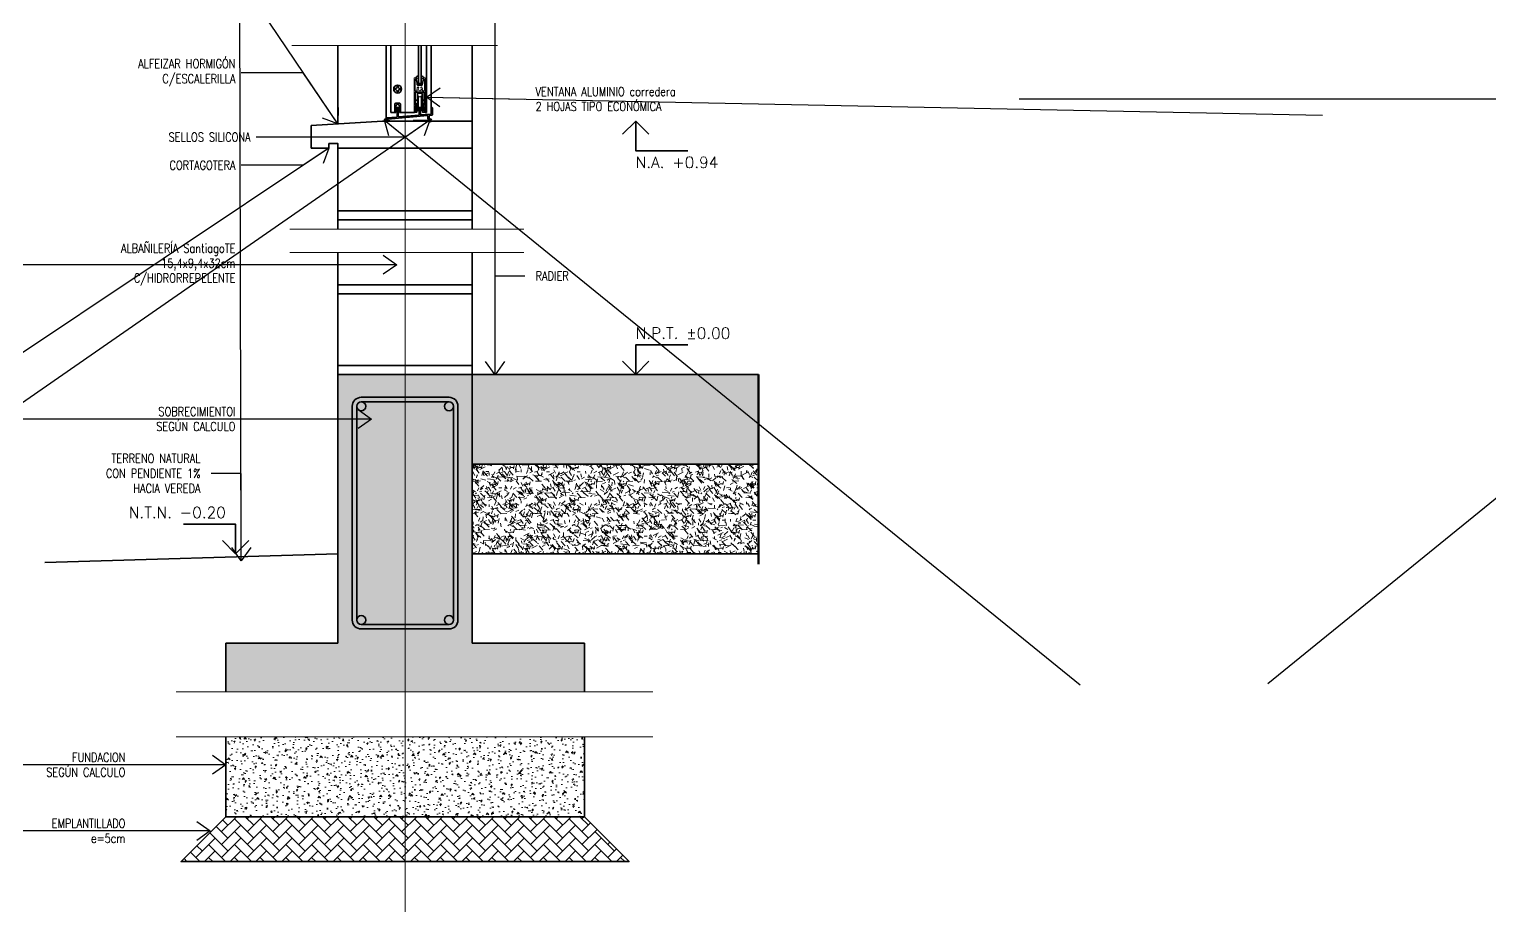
# Model space of a CAD drawing. Header units: metres. Extents: x 72 to 223, y -23 to 139.
# Drawn here: x 157.884 to 159.514, y 134.638 to 135.622 of the extents above; entities that cross this region are included whole.
import ezdxf

# ---------------------------------------------------------------- set-up
doc = ezdxf.new("R2010")
doc.units = ezdxf.units.M
doc.header["$LTSCALE"] = 5
doc.header["$MEASUREMENT"] = 0
doc.linetypes.add('HIDDEN', pattern=[0.375, 0.25, -0.125])
doc.layers.get('0').update_dxf_attribs({"color": 30})
for name, color, linetype, lineweight in [('A-ANNO-NOTE', 7, 'Continuous', 35), ('A-ANNO-SYMB', 3, 'Continuous', 18), ('A-DETL-MBND', 3, 'Continuous', 18), ('A-DETL-OTLN', 1, 'Continuous', 50), ('A-DETL-PATT', 8, 'Continuous', 18), ('A-ELEV-MBE1', 7, 'Continuous', 35), ('A-FLOR-OVHD', 3, 'HIDDEN', 18), ('A-WALL-FULL', 7, 'Continuous', 35), ('A-WALL-FULL-EXTR', 7, 'Continuous', 35)]:
    doc.layers.add(name, color=color, linetype=linetype, lineweight=lineweight)
doc.styles.add('E-ROMANS', font='romans.shx', dxfattribs={"width": 0.8})
doc.dimstyles.new('E-0005_TICK_18', dxfattribs={"dimscale": 0.001, "dimtxt": 9, "dimasz": 9, "dimexe": 4.5, "dimexo": 3, "dimgap": 4.5, "dimtad": 0, "dimdec": 0, "dimlfac": 1000, "dimzin": 0, "dimdsep": 46, "dimtxsty": 'E-ROMANS', "dimblk": 'OBLIQUE', "dimcen": 4.5, "dimclrd": 256, "dimclre": 256, "dimclrt": 256, "dimadec": 0, "dimazin": 0, "dimtfac": 1, "dimtdec": 0, "dimtmove": 1, "dimatfit": 3, "dimldrblk": 'OPEN90', "dimfxl": 1, "dimtfill": 1, "dimtolj": 1, "dimtzin": 0, "dimarcsym": 0})
pattern_1 = [(185.0000000000012, (-21.39181713147286, 74.91122510295259), (-0.01175533794048332, 0.01400946503457692), [0.001905, -0.02095499999999999]), (130.0000000000012, (-21.39181713147286, 74.91122510295259), (-0.0110177006537151, -0.01600178890082999), [0.001524, -0.016764]), (235.4510000000012, (-21.39279673952984, 74.91239255392594), (-0.0227730236829171, -0.00199221580841457), [0.001619, -0.01780899999999999]), (181.1842000000012, (-21.39540923392127, 74.90763300050412), (-0.01619534128742753, 0.02214102432304669), [0.002857499999999997, -0.03143249999999995]), (231.6356000000012, (-21.39675884620812, 74.90947808251258), (-0.03428264324821821, -0.0007086144335234999), [0.002428499999999997, -0.02671349999999998]), (126.1840000000013, (-21.39540923392127, 74.90763300050412), (-0.03428263853310612, -0.0007085572019164873), [0.002285999999999999, -0.02514599999999999]), (156.0000000000012, (-21.39630725953339, 74.91032707734047), (-0.003489526803562576, 0.01795205512851436), [0.001905, -0.02095499999999999]), (101.0000000000012, (-21.39630725953339, 74.91032707734047), (-0.01739411931937526, -0.008653992652234932), [0.001524, -0.01676399999999999]), (206.4514000000012, (-21.3965980501261, 74.91182307487315), (-0.02088364560657982, 0.009298003961538178), [0.001618999999999999, -0.01780899999999999]), (172.5000000000013, (-21.39181713147286, 74.91122510295259), (-0.006197341367358573, -0.005760546906781176), [0, -0.01656079999999999, 0, -0.01701799999999999, 0, -0.01682749999999999]), (142.5000000000012, (-21.39181713147286, 74.91122510295259), (-0.01180870002746918, -0.002358972731942743), [0, -0.009702799999999994, 0, -0.01617979999999999, 0, -0.006413499999999998]), (102.5000000000012, (-21.38781193724287, 74.90721990872254), (-0.009182619558271573, 0.009992786303251379), [0, -0.006350000000000001, 0, -0.019812, 0, -0.026289]), (92.50000000000115, (-21.38601588601864, 74.90542385749836), (-0.01227223928811161, 0.008676390441821408), [0, -0.008254999999999998, 0, -0.0131572, 0, -0.018669])]

# ---------------------------------------------------------------- blocks, each defined once
blk = doc.blocks.new('_Oblique')
at = {"color": 0, "linetype": 'ByBlock', "lineweight": -2}
blk.add_line((-0.5, -0.5), (0.5, 0.5), dxfattribs=at)
blk = doc.blocks.new('NIVEL DS')
for points in [[(0, 0), (0, 0.0658523979373058), (0.1162625308497809, 0.0658523979373058)], [(0.02935353699649568, 0.02935353699649568), (0, 0), (-0.02935353699649568, 0.02935353699649568)]]:
    blk.add_lwpolyline(points)
at = {"style": 'E-ROMANS'}
blk.add_attdef('NIVEL', (-7.275957614183426e-12, 0.07944050769401656), '', height=0.025, dxfattribs=at)

msp = doc.modelspace()

# ---------------------------------------------------------------- hatches: boundary and pattern name
at = {"layer": 'A-DETL-PATT'}
h = msp.add_hatch(color=256, dxfattribs=at)
edge = h.paths.add_edge_path()
edge.add_arc((158.2820117306715, 135.5204647905659), 0.001843048095963695, 0, 360)
h = msp.add_hatch(color=256, dxfattribs=at)
edge = h.paths.add_edge_path()
edge.add_arc((158.3307360440778, 135.5204647905659), 0.001843048095963695, 0, 360)
h = msp.add_hatch(dxfattribs=at)
h.set_pattern_fill('AR-CONC', color=256, scale=0.0001, angle=135.0000000000013, style=0)
h.set_pattern_definition(pattern_1)
h.paths.add_polyline_path([(158.3782941796143, 135.2370003386526), (158.3032941796143, 135.2370003386526), (158.2282941796142, 135.2370003386526), (158.2282941796142, 134.9370003386526), (158.1032941796142, 134.9370003386526), (158.1032941796142, 134.8827674098223), (158.5032941796142, 134.8827674098223), (158.5032941796142, 134.9370003386526), (158.3782941796142, 134.9370003386526)])
h = msp.add_hatch(dxfattribs=at)
h.set_pattern_fill('AR-CONC', color=256, scale=5e-05, angle=135.0000000000013, style=0)
h.set_pattern_definition([(185.0000000000012, (-21.39181713147286, 74.91122510295259), (-0.005877668970241661, 0.007004732517288461), [0.0009524999999999999, -0.0104775]), (130.0000000000012, (-21.39181713147286, 74.91122510295259), (-0.00550885032685755, -0.008000894450414997), [0.0007620000000000001, -0.008382]), (235.4510000000012, (-21.39230693550135, 74.91180882843929), (-0.01138651184145855, -0.0009961079042072852), [0.0008094999999999999, -0.008904499999999997]), (181.1842000000012, (-21.39361318269707, 74.90942905172835), (-0.008097670643713766, 0.01107051216152335), [0.001428749999999998, -0.01571624999999997]), (231.6356000000012, (-21.39428798884049, 74.91035159273258), (-0.01714132162410911, -0.0003543072167617499), [0.001214249999999999, -0.01335674999999999]), (126.1840000000013, (-21.39361318269707, 74.90942905172835), (-0.01714131926655306, -0.0003542786009582436), [0.001142999999999999, -0.012573]), (156.0000000000012, (-21.39406219550312, 74.9107760901465), (-0.001744763401781288, 0.008976027564257178), [0.0009524999999999998, -0.0104775]), (101.0000000000012, (-21.39406219550312, 74.9107760901465), (-0.008697059659687631, -0.004326996326117466), [0.0007619999999999999, -0.008381999999999997]), (206.4514000000012, (-21.39420759079945, 74.91152408891287), (-0.01044182280328991, 0.004649001980769089), [0.0008094999999999997, -0.008904499999999994]), (172.5000000000013, (-21.39181713147286, 74.91122510295259), (-0.003098670683679286, -0.002880273453390588), [0, -0.008280399999999993, 0, -0.008508999999999994, 0, -0.008413749999999994]), (142.5000000000012, (-21.39181713147286, 74.91122510295259), (-0.00590435001373459, -0.001179486365971372), [0, -0.004851399999999997, 0, -0.008089899999999995, 0, -0.003206749999999999]), (102.5000000000012, (-21.38981453435787, 74.90922250583759), (-0.004591309779135786, 0.004996393151625689), [0, -0.003175, 0, -0.009906, 0, -0.0131445]), (92.50000000000115, (-21.38891650874575, 74.90832448022547), (-0.006136119644055804, 0.004338195220910704), [0, -0.004127499999999999, 0, -0.0065786, 0, -0.009334499999999999])])
h.paths.add_polyline_path([(158.3782941796143, 135.2370003386526), (158.3782941796143, 135.1370003386526), (158.6976226565492, 135.1370003386526), (158.6976226565492, 135.2370003386526)])
h = msp.add_hatch(dxfattribs=at)
h.set_pattern_fill('GRAVEL', color=256, scale=0.001, angle=135.0000000000013, style=0)
h.set_pattern_definition([(3.012800000001227, (-21.42270921252933, 74.90619615952477), (0.3053290288275206, 0.01796058877667164), [0.003417209999999996, -0.3383049999999995]), (319.9697000000011, (-21.41929671520333, 74.90637576464718), (-0.2334868810489876, 0.1975661100570032), [0.00586405, -0.58054]), (267.5104000000013, (-21.41480658714278, 74.90260405707636), (0.01796083591409827, 0.3771708193866133), [0.004134819999999997, -0.4093469999999998]), (42.27370000000122, (-21.40331185930782, 74.90008958536242), (-0.3771705635087207, -0.3412496950005035), [0.00534005, -0.528664]), (67.83370000000131, (-21.39936054661456, 74.90368168781089), (-0.1257234532860292, -0.3053290856092196), [0.005236339999999999, -0.5183979999999999]), (132.2737000000012, (-21.39738489026792, 74.90853102611624), (0.3412496950005035, -0.3771705635087207), [0.005340049999999996, -0.5286639999999996]), (172.6942000000012, (-21.40097699271635, 74.91248233880953), (0.4130917689701292, -0.05388184434794345), [0.007061939999999996, -0.6991309999999996]), (207.2553000000013, (-21.40798159249078, 74.91338036442164), (-0.5208552211018176, -0.2694075467402379), [0.0066672, -0.6600529999999999]), (256.4296000000012, (-21.41390856153069, 74.91032707734047), (-0.08980224955130625, -0.3771705194633496), [0.005358129999999998, -0.5304549999999998]), (310.2364000000011, (-21.41516579738763, 74.90511852879024), (-0.1796051357880627, 0.2155258231623004), [0.006117129999999998, -0.2997389999999999]), (357.3974000000011, (-21.41121448469437, 74.9004487956073), (0.4130915310262347, -0.01796077575680442), [0.007910779999999996, -0.7831679999999996]), (273.8141000000012, (-21.42091316130512, 74.91805009760458), (0.01796059792298435, -0.2334864132963068), [0.00270005, -0.2673059999999999]), (306.4692000000012, (-21.42073355618271, 74.91535602076823), (-0.1975651877405449, 0.2694074177290702), [0.005136819999999999, -0.508546]), (359.9999999999999, (-21.41768026910154, 74.91122510295259), (0.01796049999999962, 0.01796050000000038), [0.00359209, -0.0323289]), (338.1986000000012, (-21.41857829471365, 74.90781260562653), (-0.1257240460207563, 0.053881682045939), [0.00193441, -0.191506]), (66.80140000000124, (-21.41678224348942, 74.90709418513688), (-0.03592104659435402, -0.07184209627842682), [0.002735659999999998, -0.1340479999999999]), (165.9638000000012, (-21.41570461275489, 74.90960865685076), (-0.08980253231455254, 0.01796042736208256), [0.004443199999999999, -0.1436629999999999]), (296.5651000000012, (-21.42001513569301, 74.91068628758529), (-0.01796055534535999, 0.05388152640722384), [0.003212869999999998, -0.07710899999999994]), (151.3895000000012, (-21.40636514638899, 74.89667708803643), (-0.2334866461648759, 0.1257237968653431), [0.004500879999999999, -0.4455879999999999]), (205.3462000000012, (-21.41031645908225, 74.89883234950548), (0.2694072040526059, 0.1257235064980846), [0.00377599, -0.3738219999999999]), (68.19860000000128, (-21.42360723814144, 74.90709418513688), (-0.053881682045939, -0.1257240460207563), [0.003868799999999999, -0.189572]), (118.6105000000012, (-21.42217039716206, 74.91068628758529), (0.1257237968653533, -0.2334866461648704), [0.00450088, -0.445588]), (114.4440000000013, (-21.39522962879886, 74.90781260562653), (0.05388169178224766, -0.1257236535793821), [0.004340349999999995, -0.2126769999999999]), (69.77510000000123, (-21.39702568002309, 74.91176391831982), (-0.1077631909918592, -0.2873678948573277), [0.003636719999999997, -0.3600359999999997]), (201.8014000000012, (-21.40582633102173, 74.92523430250145), (-0.1257240460207539, -0.05388168204594443), [0.003868799999999999, -0.189572]), (152.3540000000012, (-21.40941843347014, 74.92379746152204), (0.3053286123561756, -0.1616447311387225), [0.004257829999999996, -0.4215239999999997]), (204.4440000000012, (-21.39702568002309, 74.91643365150276), (0.1257236535793821, 0.05388169178224759), [0.002170179999999999, -0.2148479999999999]), (236.3099000000012, (-21.4047487002872, 74.92415667176692), (-0.05388139529102258, -0.08980224247375489), [0.001295149999999999, -0.1282199999999999]), (300.9638000000012, (-21.40546712077688, 74.9230790410324), (-0.03592109343124482, 0.07184205574843945), [0.005236339999999999, -0.09949049999999998]), (321.0090000000012, (-21.40277304394056, 74.91858891297181), (-0.1975653278709346, 0.1616443872700509), [0.004852669999999998, -0.4804139999999999]), (78.69010000000122, (-21.4140881666531, 74.91122510295259), (-0.01796047142740062, -0.05388150823382385), [0.00366324, -0.0879178]), (128.1572000000012, (-21.41336974616343, 74.914817205401), (-0.2694076490191243, 0.3412500197446527), [0.006395569999999998, -0.6331599999999997]), (195.9454000000012, (-21.41732105885669, 74.91984614882881), (0.1975651678080287, 0.05388140410857802), [0.002615079999999999, -0.2588939999999999]), (225.0000000000012, (-21.41983553057059, 74.9191277283391), (7.799739617832711e-16, -0.03592102448427661), [0.001524, -0.023876]), (255.2564000000012, (-21.40295264906297, 74.91769088735975), (0.05388162557891344, 0.1975654189911012), [0.003528669999999997, -0.3493389999999997]), (183.0128000000012, (-21.40385067467508, 74.9142783900337), (-0.3053290288275206, -0.01796058877667173), [0.006834429999999999, -0.3348879999999999]), (135.0000000000012, (-21.41067566932711, 74.91391917978888), (-0.03592102448427661, -7.799739617832711e-16), [0.006604, -0.018796]), (100.3048000000012, (-21.41534540251007, 74.91858891297181), (0.05388121358193834, -0.3053284088789316), [0.004016099999999998, -0.3975929999999999]), (29.05460000000128, (-21.41606382299975, 74.9225402256651), (0.089802778171593, 0.05388166205050246), [0.003698289999999998, -0.1812169999999999]), (342.6460000000012, (-21.41283093079616, 74.92433627688933), (0.5208548481188569, -0.1616443773593712), [0.006021449999999994, -0.5961249999999992]), (310.4261000000012, (-21.40708356687867, 74.9225402256651), (0.215526287574151, -0.2514471382688164), [0.006370289999999997, -0.6306579999999997]), (310.4261000000012, (-21.40708356687867, 74.9225402256651), (0.215526287574151, -0.2514471382688164), [0.006370289999999997, -0.6306579999999997])])
h.paths.add_polyline_path([(158.3782941796143, 135.0370003386526), (158.6976226565492, 135.0370003386527), (158.6976226565492, 135.1370003386526), (158.3782941796143, 135.1370003386526)])
h = msp.add_hatch(dxfattribs=at)
h.set_pattern_fill('AR-CONC', color=256, scale=0.0001, angle=135.0000000000013, style=0)
h.set_pattern_definition(pattern_1)
h.paths.add_polyline_path([(158.1032941796143, 134.8327674098223), (158.1032941796142, 134.7435835002318), (158.5032941796142, 134.7435835002318), (158.5032941796142, 134.8327674098223)])
h = msp.add_hatch(dxfattribs=at)
h.set_pattern_fill('AR-HBONE', color=256, scale=0.0001, angle=1.246777435133699e-12, style=0)
h.set_pattern_definition([(45.00000000000123, (-21.39181713147286, 74.91122510295259), (-3.119562780225698e-16, 0.01436840979371065), [0.03048, -0.01016]), (135.0000000000012, (-21.38463293147285, 74.91840930295257), (-3.119562780225698e-16, 0.01436840979371065), [0.03048, -0.01016])])
h.paths.add_polyline_path([(158.5532941796142, 134.6935835002318), (158.5032941796142, 134.7435835002318), (158.1032941796141, 134.7435835002318), (158.0532941796142, 134.6935835002318)])

# ---------------------------------------------------------------- linework, layer by layer
at = {"layer": 'A-ANNO-SYMB'}
for points in [[(158.303294557612, 137.6760207229654), (158.3032945576121, 134.637510018507)], [(158.3032945576121, 137.6187138799728), (158.3032945576121, 134.8143302677179)]]:
    msp.add_lwpolyline(points, dxfattribs=at)
at = {"layer": 'A-DETL-MBND'}
for p, q in [((158.3175987994523, 135.534191291882), (158.3175988078935, 135.5473341490248)), ((158.3175988078935, 135.5473341490248), (158.318104302399, 135.5473341487002)), ((158.3181042939579, 135.5341912915573), (158.318104302399, 135.5473341487002)), ((158.3211372609908, 135.5341912896094), (158.3211372694319, 135.5473341467522)), ((158.3211372694319, 135.5473341467522), (158.3216427639375, 135.5473341464276)), ((158.3216427554964, 135.5341912892847), (158.3216427639375, 135.5473341464276)), ((158.3175987994523, 135.534191291882), (158.3181042939579, 135.5341912915573)), ((158.3211372609908, 135.5341912896094), (158.3216427554964, 135.5341912892847))]:
    msp.add_line(p, q, dxfattribs=at)
msp.add_lwpolyline([(158.3231591383536, 135.5348758535822, -0.4142135623730952), (158.3226537452717, 135.5353812473134), (158.322653745921, 135.5363923374232, -0.4142135623730924), (158.3231592407512, 135.5368978316041), (158.3242713286633, 135.5368978308898, 0.414213562373093), (158.3247768234934, 135.5374033250707), (158.3247768327136, 135.5517593690267, 0.4142135623730956), (158.3242713385328, 135.5522648638569), (158.3149702396317, 135.5522648698305, 0.4142135623730945), (158.3144647448015, 135.5517593756497), (158.3144647355813, 135.5374033316936, 0.4142135623730935), (158.3149702297621, 135.5368978368635), (158.3160823176742, 135.5368978361492, -0.4142135623730924), (158.3165878118552, 135.5363923413191), (158.3165878112058, 135.5353812512092, -0.4142135623730952), (158.3160824174744, 135.5348758581272), (158.3160822152767, 135.5348758581273, -0.4142135623730952), (158.3155768221947, 135.5353812518585), (158.3155768221948, 135.5353814540563, 0.414213562373095), (158.3150714291128, 135.5358868477875), (158.3147680313106, 135.5358868479824, 0.4142135623730965), (158.3142625364805, 135.5353813538015), (158.3142625335586, 135.5308319032521, 0.4142135623730935), (158.3147680277393, 135.5303264084219), (158.3150714255416, 135.5303264082271, 0.414213562373095), (158.3155768192727, 135.5308318013091), (158.3155768192729, 135.5308320035068, -0.4142135623730951), (158.3160822130041, 135.5313373965888), (158.3160824152018, 135.5313373965887, -0.4142135623730951), (158.316587808284, 135.5308320028575), (158.3165878076347, 135.5298209127476, -0.4142135623730951), (158.3160823128044, 135.5293154185668), (158.3137570380791, 135.5293154200603, -0.4142135623730951), (158.3132515438983, 135.5298209148904), (158.3132515679229, 135.567227508297, -0.4142135623730982), (158.313757062753, 135.5677330024778), (158.3158801396762, 135.5677330011142, -0.414213562373094), (158.316385633857, 135.5672275062841), (158.3163856337272, 135.5670253084819, -0.4142135623730951), (158.3158801388969, 135.5665198143011), (158.314970248787, 135.5665198148854, 0.4142135623730954), (158.314464753957, 135.5660143207046), (158.3144647462301, 135.5539835514739, 0.4142135623730946), (158.3149702404109, 135.5534780566437), (158.3163014187084, 135.5534780557888, 0.5336762876218492), (158.3167689362203, 135.5541757802989, -0.2998547756376338), (158.3174182806748, 135.5575063967412, -0.9999999999999998), (158.3182848421389, 135.5566573422832, 2.379795897113253), (158.320956741668, 135.5566573405672, -1), (158.3218233042226, 135.5575063939121, -0.2998547756376338), (158.3224726443988, 135.5541757766356, 0.533676287621849), (158.3229401610146, 135.553478051525), (158.324271339312, 135.55347805067, 0.4142135623730951), (158.3247768341422, 135.5539835448509), (158.3247768418691, 135.5660143140817, 0.4142135623730951), (158.3242713476881, 135.5665198089118), (158.3233614575783, 135.5665198094962, -0.4142135623730879), (158.3228559633974, 135.5670253043263), (158.3228559635273, 135.5672275021285, -0.4142135623731087), (158.3233614583575, 135.5677329963094), (158.3254845352805, 135.5677329949458, -0.414213562373094), (158.3259900294614, 135.5672275001156), (158.3259900054367, 135.5298209067091, -0.4142135623730951), (158.3254845106066, 135.5293154125282), (158.3231592358814, 135.5293154140217, -0.4142135623730951), (158.3226537417005, 135.5298209088518), (158.3226537423499, 135.5308319989617, -0.4142135623730951), (158.323159136081, 135.5313373920437), (158.3231593382788, 135.5313373920436, -0.4142135623730951), (158.3236647313608, 135.5308319983124), (158.3236647313607, 135.5308317961146, 0.4142135623730951), (158.3241701244426, 135.5303264023834), (158.3244735222449, 135.5303264021885, 0.4142135623730951), (158.3249790170751, 135.5308318963694), (158.324979019997, 135.5353813469188, 0.4142135623730951), (158.3244735258161, 135.5358868417489), (158.3241701280139, 135.5358868419438, 0.414213562373095), (158.3236647342827, 135.5353814488618), (158.3236647342826, 135.535381246664, -0.4142135623730951), (158.3231593405514, 135.534875853582)], format="xyb", close=True, dxfattribs=at)
for centre, start, end in [((158.3196207867743, 135.5486715604769), 221.409585310685, 318.5903410921422), ((158.3196207766154, 135.5328538778327), 41.40958531068505, 138.5903410921423)]:
    msp.add_arc(centre, 0.002021978021978025, start, end, dxfattribs=at)
at = {"layer": 'A-DETL-OTLN'}
msp.add_line((158.6976226565492, 135.0252887684867), (158.6976226565492, 135.2370003386526), dxfattribs=at)
at = {"layer": 'A-ELEV-MBE1', "ltscale": 2.5}
for p, q in [((158.2282944346767, 135.5164868615646), (158.2282944908521, 135.6039526533355)), ((158.3782945576122, 135.6039526533355), (158.3782945576123, 135.5195258772794))]:
    msp.add_line(p, q, dxfattribs=at)
at = {"layer": 'A-ELEV-MBE1'}
for p, q in [((158.2820117306715, 135.5217309426662), (158.282012077906, 135.6039526533355)), ((158.2873702248923, 135.5293154370073), (158.2873703266405, 135.6039526533355)), ((158.3272029693222, 135.5293154114246), (158.3272032944592, 135.6039526533355)), ((158.3324603380289, 135.5343703531029), (158.3324603380289, 135.6039526533355)), ((158.2910371159976, 135.5559802698171), (158.2931004197776, 135.5559802684919)), ((158.291037115186, 135.5547165335534), (158.293100418966, 135.5547165322282)), ((158.2943207922523, 135.557200639399), (158.2931004197776, 135.5559802684919)), ((158.293100418966, 135.5547165322282), (158.2943207898731, 135.5534961597535)), ((158.2943207930508, 135.5584439085919), (158.2943207922523, 135.557200639399)), ((158.2943207898731, 135.5534961597535), (158.2943207890745, 135.5522528905607)), ((158.2955845293145, 135.5584439077802), (158.295584528516, 135.5572006385874)), ((158.2968048994232, 135.5559802661127), (158.295584528516, 135.5572006385874)), ((158.2955845261368, 135.5534961589419), (158.2968048986114, 135.5547165298489)), ((158.2955845261368, 135.5534961589419), (158.2955845253383, 135.552252889749)), ((158.2968048994232, 135.5559802661127), (158.2988682032032, 135.5559802647875)), ((158.2968048986114, 135.5547165298489), (158.2988682023914, 135.5547165285238)), ((158.3146669425388, 135.5516582766187), (158.3146669333186, 135.5373022326627)), ((158.3241702395018, 135.5520626661196), (158.315071338403, 135.5520626719634)), ((158.3170933133082, 135.547209923412), (158.3170933152908, 135.5502967952648)), ((158.3170933071398, 135.5376055278076), (158.3170933133082, 135.547209923412)), ((158.321642766165, 135.5508022868484), (158.3175988101208, 135.5508022894457)), ((158.3221482521946, 135.5376055245611), (158.3221482583631, 135.5472099201655)), ((158.3221482583631, 135.5472099201655), (158.3221482603457, 135.5502967920183)), ((158.3245746256262, 135.5373022262994), (158.3245746348464, 135.5516582702555)), ((158.2919196816102, 135.5389198296898), (158.2919196754418, 135.5293154340854)), ((158.2974801214953, 135.5394253206241), (158.2924251764404, 135.5394253238707)), ((158.2929306689979, 135.536392356513), (158.2929306644527, 135.5293154334361)), ((158.2969746204967, 135.5293154308389), (158.2969746250418, 135.5363923539158)), ((158.2979856095077, 135.5293154301895), (158.2979856156761, 135.538919825794)), ((158.3146669342425, 135.5387407443144), (158.3171944067699, 135.5387407426911)), ((158.3146669368397, 135.5427847003583), (158.3171944093671, 135.5427846987351)), ((158.3150713287932, 135.5371000346007), (158.3165878123096, 135.5371000336268)), ((158.317194405796, 135.5372242591746), (158.3171944103412, 135.5443011822516)), ((158.3171944103412, 135.5443011822516), (158.3175988059456, 135.5443011819918)), ((158.317194405796, 135.5372242591746), (158.3175988014004, 135.5372242589149)), ((158.3216427619895, 135.5443011793946), (158.3220471575939, 135.5443011791349)), ((158.3216427574443, 135.5372242563177), (158.3220471530487, 135.537224256058)), ((158.3220471530487, 135.537224256058), (158.3220471575939, 135.5443011791349)), ((158.3220471540227, 135.5387407395745), (158.3245746265501, 135.5387407379512)), ((158.3220471566199, 135.5427846956184), (158.3245746291473, 135.5427846939951)), ((158.3226537463756, 135.5371000297309), (158.324170229892, 135.5371000287569)), ((158.2929306644527, 135.5293154334361), (158.2873702248923, 135.5293154370073)), ((158.2969746204967, 135.5293154308389), (158.3137570380791, 135.5293154200603)), ((158.3254845106066, 135.5293154125282), (158.3272031919253, 135.5293154114244))]:
    msp.add_line(p, q, dxfattribs=at)
for points in [[(158.3241702495982, 135.5677827613704), (158.3234625572905, 135.567782761825, 0.4142135623730951), (158.3229570624605, 135.5672772676442), (158.3229570622667, 135.5669755386809, 0.4123288835230804), (158.3234593016004, 135.5664700543318), (158.3237044020544, 135.5664684759553, 0.04857289802351779), (158.3224722962451, 135.5601505440063, -0.3855982116465075), (158.3219692605099, 135.5596948498083), (158.3172723271987, 135.5596948528249, -0.3855982116465274), (158.3167692920486, 135.560150547669, 0.048572898023518), (158.3155371943549, 135.5664684812008), (158.315782294811, 135.5664700592623, 0.4123288835230661), (158.3162845347941, 135.5669755429663), (158.3162845349879, 135.5672772719296, 0.4142135623730951), (158.3157790408071, 135.5677827667597), (158.3150713484993, 135.5677827672143, -0.2989158783490563), (158.3181043168615, 135.5698523069758), (158.3181043116043, 135.5616670656198, 0.4245304367438947), (158.319115299998, 135.5607058415401), (158.320126289009, 135.5607058408908, 0.4245304367438916), (158.3211372786374, 135.5616670636719), (158.3211372838944, 135.5698523050279, -0.2989158783490458)], [(158.314464731316, 135.5307622248834), (158.3144647343275, 135.5354510319104, -0.4142135623730952), (158.3146669322595, 135.5356532295827), (158.3150768316454, 135.5356532293195, -0.4142135623730948), (158.3152790293177, 135.5354510313874), (158.3152790263063, 135.5307622243605, -0.414213562373095), (158.3150768283743, 135.5305600266881), (158.3146669289884, 135.5305600269513, -0.4142135623730949)], [(158.3247768192281, 135.5307622182605), (158.3247768222396, 135.5354510252874, 0.4142135623730952), (158.3245746245672, 135.5356532232195), (158.3241647251813, 135.5356532234828, 0.4142135623730948), (158.3239625272493, 135.5354510258104), (158.3239625242378, 135.5307622187834, 0.4142135623730951), (158.3241647219102, 135.5305600208514), (158.3245746212961, 135.5305600205881, 0.4142135623730952)], [(158.2442941796143, 135.2014676523795), (158.2442941796143, 134.9630003386528, 0.4142135623730887), (158.2542941796143, 134.9530003386527), (158.3522941796143, 134.9530003386527, 0.4142135623730238), (158.3622941796142, 134.9630003386528), (158.3622941796142, 135.2014676523795, 0.4142135623731277), (158.3522941796142, 135.2114676523795), (158.2542941796142, 135.2114676523795, 0.4142135623730301)], [(158.2492941796141, 135.2014676523795), (158.2492941796142, 134.9630003386528, 0.414213562373095), (158.2542941796143, 134.9580003386527), (158.3522941796143, 134.9580003386527, 0.414213562373095), (158.3572941796142, 134.9630003386528), (158.3572941796142, 135.2014676523795, 0.4142135623731283), (158.3522941796142, 135.2064676523795), (158.2542941796142, 135.2064676523795, 0.414213562373095)]]:
    msp.add_lwpolyline(points, format="xyb", close=True, dxfattribs=at)
for centre, radius in [((158.2949526591945, 135.5553483991705), 0.00442307692307693), ((158.2542941796141, 135.2014676523795), 0.004999999999993454), ((158.3522941796142, 135.2014676523795), 0.004999999999993454), ((158.2542941796143, 134.9630003386527), 0.004999999999993454), ((158.3522941796142, 134.9630003386527), 0.004999999999993454)]:
    msp.add_circle(centre, radius, dxfattribs=at)
for centre, radius, start, end in [((158.2910371156729, 135.5554747753116), 0.0005054945054945063, 89.99996320141429, 178.1513915561833), ((158.2910371155106, 135.5552220280589), 0.0005054945054945063, 181.8485348466411, 269.9999632014143), ((158.2949526591945, 135.5553483991705), 0.003159340659340664, 78.4630041686003, 101.536922234228), ((158.2949526591945, 135.5553483991705), 0.003159340659340664, 258.4630041686003, 281.536922234228), ((158.2988682028785, 135.555474770282), 0.0005054945054945063, 1.848534846641075, 89.99996320141429), ((158.2988682027161, 135.5552220230293), 0.0005054945054945063, 269.9999632014143, 358.1513915561833), ((158.3150713381432, 135.551658276359), 0.0004043956043956337, 89.9999632014208, 179.999963201411), ((158.3175988097962, 135.5502967949401), 0.0005054945054945063, 89.99996320141429, 179.9999632014143), ((158.3216427658403, 135.5502967923429), 0.0005054945054945063, 359.9999632014142, 89.99996320141429), ((158.324170239242, 135.5516582705152), 0.0004043956043956337, 359.9999632014175, 89.99996320140777), ((158.2924251761157, 135.5389198293651), 0.0005054945054945063, 89.99996320141429, 179.9999632014143), ((158.2949526470199, 135.5363923552144), 0.002021978021978025, 359.9999632014142, 179.9999632014143), ((158.2974801211706, 135.5389198261186), 0.0005054945054945063, 359.9999632014142, 89.99996320141429), ((158.3150713291178, 135.5376055291062), 0.0005054945054945063, 216.8698608472215, 269.9999632014143), ((158.3166921451487, 135.5368300832251), 0.002275473282837971, 231.6092876715791, 326.5840076270679), ((158.3166953143546, 135.5378509705095), 0.003433428983628647, 245.6380944445188, 303.5223818113824), ((158.3167317709241, 135.5369609960868), 0.002862753284798166, 239.5049915223054, 310.5128584968972), ((158.3163738152959, 135.5391887249292), 0.005268645341474776, 258.0069604777475, 294.8923874104477), ((158.3164348876734, 135.5556027437453), 0.02221801529221034, 267.0179249220693, 275.5701559396913), ((158.3360061145917, 134.8181805803554), 0.7151563368958832, 91.3953374127173, 91.66081296758696), ((158.3170107169413, 135.5105772461133), 0.02220303383076814, 85.91735833894798, 94.47323372976847), ((158.3168607964647, 135.5252362741114), 0.007286403971726194, 76.25975095402104, 102.5378795540758), ((158.3165029903304, 135.5269973871903), 0.005241906260897305, 67.15302628662943, 103.5029727254751), ((158.3167343563125, 135.5278674530125), 0.00419437733292184, 63.71976356077869, 110.3021891867618), ((158.3167730889575, 135.5284105722122), 0.003419194551412439, 57.8718543511842, 115.9102811659438), ((158.3166921403658, 135.5293831707077), 0.002275473282837971, 33.41591877575571, 128.3906387312427), ((158.3166829790256, 135.5409407746863), 0.007295407784277602, 259.2343537701652, 285.1651085630796), ((158.3165878126341, 135.5376055281323), 0.0005054945054945063, 269.9999632014143, 359.9999632014142), ((158.3225071905134, 135.5278674493048), 0.00419437733292184, 69.69773721606484, 116.2801628420505), ((158.3224684585659, 135.5284105685544), 0.003419194551412439, 64.08964523688444, 122.1280720516472), ((158.3225494084069, 135.5293831669459), 0.002275473282837971, 51.60928767157908, 146.5840076270715), ((158.3225494131897, 135.5368300794632), 0.002275473282837971, 213.4159187757557, 308.3906387312427), ((158.3225462452951, 135.5378509667518), 0.003433428983628647, 236.4775445914391, 294.3618319583094), ((158.3225097875823, 135.5369609923758), 0.002862753284798166, 229.4870679059266, 300.4949348805173), ((158.3228677460721, 135.5391887207584), 0.005268645341474776, 245.107538992377, 281.9929659250826), ((158.3225585845929, 135.5409407709127), 0.007295407784277602, 254.8348178397431, 280.765572632662), ((158.3228066947786, 135.555602739653), 0.02221801529221034, 264.4297704631367, 272.9820014807616), ((158.303234520632, 134.8181806014032), 0.7151563368958832, 88.33911343523762, 88.60458899010786), ((158.3222308076748, 135.5105772427607), 0.02220303383076814, 85.52669267306156, 94.08256806388015), ((158.3223807469812, 135.5252362705662), 0.007286403971726194, 77.46204684875319, 103.7401754488101), ((158.3227385553777, 135.5269973831855), 0.005241906260897305, 76.49695367735735, 112.8469001162007), ((158.3226537467002, 135.5376055242364), 0.0005054945054945063, 179.9999632014143, 269.9999632014143), ((158.3241702302165, 135.5376055232624), 0.0005054945054945063, 269.9999632014143, 359.9999632014142)]:
    msp.add_arc(centre, radius, start, end, dxfattribs=at)
at = {"layer": 'A-FLOR-OVHD'}
msp.add_line((158.4065643598124, 135.6039526533355), (158.1770136541116, 135.6039526533355), dxfattribs=at)
for points in [[(158.1745361211727, 135.3988767699702), (158.4358664525867, 135.3988767699702)], [(158.1745361211726, 135.3730417301989), (158.4358664525866, 135.3730417301989)], [(158.0477593921206, 134.8827674098223), (158.5797433238099, 134.8827674098223)], [(158.0477593921206, 134.8327674098223), (158.5797433238099, 134.8327674098223)]]:
    msp.add_lwpolyline(points, dxfattribs=at)
at = {"layer": 'A-WALL-FULL'}
for p, q in [((158.2282941796142, 134.9370003386526), (158.2282941796142, 135.2370003386526)), ((158.2282941796142, 135.0370003386526), (157.9012700858367, 135.0270003386526)), ((158.1032941796142, 134.8827674098223), (158.1032941796142, 134.9370003386526)), ((158.1032941796142, 134.9370003386526), (158.2282941796142, 134.9370003386526)), ((158.3782941796142, 134.9370003386526), (158.5032941796143, 134.9370003386526)), ((158.5032941796142, 134.9370003386526), (158.5032941796142, 134.8827674098223)), ((158.1032941796142, 134.7435835002318), (158.1032941796142, 134.8327674098223)), ((158.5032941796142, 134.8327674098223), (158.5032941796142, 134.7435835002318)), ((158.5032941796142, 134.7435835002318), (158.1032941796142, 134.7435835002318))]:
    msp.add_line(p, q, dxfattribs=at)
for points in [[(158.2282941796142, 135.2370003386526), (158.3032941796143, 135.2370003386526), (158.6976226565492, 135.2370003386526)], [(158.3782941796143, 135.2370003386526), (158.3782941796142, 134.9370003386526)], [(158.3782941796142, 135.1370003386526), (158.6976226565492, 135.1370003386526)], [(158.3782941796142, 135.0370003386526), (158.6976226565492, 135.0370003386526)], [(158.5032941796142, 134.7435835002318), (158.5532941796142, 134.6935835002318), (158.0532941796142, 134.6935835002318), (158.1032941796142, 134.7435835002318)]]:
    msp.add_lwpolyline(points, dxfattribs=at)
at = {"layer": 'A-WALL-FULL-EXTR'}
for p, q in [((158.1982944360331, 135.5145107162539), (158.1982944331044, 135.4895107162539)), ((158.1982944360331, 135.5145107162539), (158.2781918882905, 135.5195106698245)), ((158.3782945576123, 135.5195258772794), (158.3782945540962, 135.4895106963392)), ((158.2182944331045, 135.489510713911), (158.1982944331044, 135.4895107162539)), ((158.2282942835803, 135.3988767699702), (158.2282944173511, 135.4895107127395)), ((158.3782945540979, 135.4895106963392), (158.2282944173511, 135.4895107127395)), ((158.3782945576123, 135.4895106963392), (158.3782945576123, 135.3988767699702)), ((158.2282941796142, 135.2370003386526), (158.2282942771577, 135.3730417301989)), ((158.3782945576123, 135.3730417301989), (158.3782945576123, 135.2370003386526))]:
    msp.add_line(p, q, dxfattribs=at)
for points in [[(158.3181044197501, 135.6039526533355), (158.318104311929, 135.5621725601254)], [(158.321137278962, 135.5621725581774), (158.321137386783, 135.6039526533355)], [(158.2781918882905, 135.5195106698245), (158.3782945576123, 135.5195258772794)], [(158.2182944331045, 135.489510713911), (158.2182944331045, 135.494510713911), (158.2282944205624, 135.494510713911), (158.2282944173511, 135.4895107127395)], [(158.2282943080653, 135.4193514409382), (158.3782946796409, 135.4193514409382)], [(158.2282943080653, 135.4093514409382), (158.3782946796409, 135.4093514409382)], [(158.2282941860367, 135.3370003386526), (158.3782945576123, 135.3370003386526)], [(158.2282943080653, 135.3270003386525), (158.3782946796409, 135.3270003386525)], [(158.2282941860367, 135.2470003386526), (158.3782945576123, 135.2470003386526)]]:
    msp.add_lwpolyline(points, dxfattribs=at)
msp.add_lwpolyline([(158.318104311929, 135.5621725594923), (158.318104311929, 135.5621725601253, 0.4142135623730984), (158.31860980611, 135.5616670652952), (158.320631784132, 135.5616670639966, 0.4142135623730926), (158.321137278962, 135.5621725581774), (158.321137278962, 135.5621725581774)], format="xyb", dxfattribs=at)
msp.add_lwpolyline([(158.3300339566109, 135.5222384865294, -0.4142135623730951), (158.3295284617807, 135.5217329923486), (158.3292251650774, 135.5217329925434, -0.4142135623731091), (158.3287196708966, 135.5222384873735), (158.3287196728422, 135.5252677359933, 0.4400105308918335), (158.328170121911, 135.5257713072925), (158.2840339563999, 135.5219099217225), (158.2840339562862, 135.5217330215677), (158.2823152749675, 135.5217330226715, -0.4142135623729072), (158.2820119784591, 135.5220363195696), (158.2820119785167, 135.5221259281911, -0.3888787318531745), (158.2829348546763, 135.523133069491), (158.293834058503, 135.5240866192136, 0.3888787318529806), (158.2942954965827, 135.5245901898636), (158.2942955021743, 135.533296236652, 0.2982166266986869), (158.2939922057685, 135.5337595302138, -0.6643827427380231), (158.2940048437297, 135.534691429521, -0.1946005043014448), (158.2959004481253, 135.5346914283035, -0.66438274273784), (158.2959130848895, 135.5337595289801, 0.2982166266985472), (158.2956097878886, 135.5332962358079), (158.2956097824278, 135.5247936241975, 0.4400105308918311), (158.296159333359, 135.5242900528982), (158.3185021917572, 135.5262447852592, 0.3888787318529771), (158.318963629837, 135.5267483559091), (158.3189636340425, 135.5332962208088, 0.298216626698687), (158.3186603376367, 135.5337595143705, -0.664382742738023), (158.3186729755977, 135.5346914136777, -0.1946005043014448), (158.3205685799934, 135.5346914124603, -0.6643827427378401), (158.3205812167576, 135.5337595131368, 0.2982166266985471), (158.3202779197567, 135.5332962199647), (158.320277915682, 135.5269517902431, 0.4400105308918458), (158.3208274666131, 135.5264482189438), (158.3319988958123, 135.5274255851243, 0.3888787318529908), (158.332460333892, 135.5279291557742), (158.3324603380289, 135.5343703531029, -0.4142135623730826), (158.3329658328591, 135.5348758472837), (158.3332691295624, 135.5348758470889, -0.4142135623730951), (158.3337746237433, 135.5343703522588), (158.3337746188329, 135.5267248339586, -0.3888787318529934), (158.3333131807531, 135.5262212633086), (158.3304953967669, 135.5259747409772, 0.3888787318529934), (158.330033958687, 135.5254711703273)], format="xyb", close=True, dxfattribs=at)
for centre in [(158.2820117306715, 135.5204647905659), (158.3307360440778, 135.5204647905659)]:
    msp.add_circle(centre, 0.001843048095963695, dxfattribs=at)

# ---------------------------------------------------------------- block references
at = {"layer": 'A-ANNO-NOTE'}
ref = msp.add_blockref('NIVEL DS', (158.560644217007, 135.5195258772794), dxfattribs=dict(at, xscale=-0.5, yscale=0.5, zscale=0.5, rotation=180))
ref.add_attrib('NIVEL', 'N.A. +0.94', (158.5606442170034, 135.4673056234324), dxfattribs={"layer": '0', "height": 0.0125, "style": 'E-ROMANS'})
at = {"layer": 'A-ANNO-NOTE', "xscale": 0.5, "yscale": 0.5, "zscale": 0.5}
msp.add_blockref('NIVEL DS', (158.560644217007, 135.2370003386526), dxfattribs=at).add_auto_attribs({'NIVEL': 'N.P.T. %%p0.00'})
at = {"layer": 'A-ANNO-NOTE'}
ref = msp.add_blockref('NIVEL DS', (158.1140259471919, 135.0370003386526), dxfattribs=dict(at, xscale=-0.5, yscale=0.5, zscale=0.5))
ref.add_attrib('NIVEL', 'N.T.N. -0.20', (157.9949783281479, 135.0767205924996), dxfattribs={"layer": '0', "height": 0.0125, "style": 'E-ROMANS'})

# ---------------------------------------------------------------- texts
at = {"layer": 'A-ANNO-NOTE', "char_height": 0.01, "style": 'E-ROMANS'}
for s, insert, attachment_point in [('ALFEIZAR HORMIGÓN\\PC/ESCALERILLA', (158.1140263251897, 135.5736286071103), 6), ('VENTANA ALUMINIO corredera\\P2 HOJAS TIPO ECONÓMICA', (158.448860896624, 135.5442453578193), 4), ('SELLOS SILICONA', (158.1309004501532, 135.5017263378633), 6), ('CORTAGOTERA', (158.1140263251897, 135.4704025372713), 6), ('ALBAÑILERÍA SantiagoTE\\P15,4x9,4x32cm\\PC/HIDRORREPELENTE', (158.1140263251897, 135.3594225019), 6), ('RADIER', (158.4488605186262, 135.3468649177717), 4), ('SOBRECIMIENTOI\\PSEGÚN CALCULO', (158.1140259471919, 135.1872325779754), 6), ('TERRENO NATURAL\\PCON PENDIENTE 1% \\PHACIA VEREDA', (158.0749685896647, 135.1265461165712), 6), ('FUNDACION\\PSEGÚN CALCULO', (157.9912219728043, 134.8015319381201), 6), ('EMPLANTILLADO\\Pe=5cm', (157.9912219728043, 134.7277552350237), 6)]:
    msp.add_mtext(s, dxfattribs=dict(at, insert=insert, attachment_point=attachment_point))

# ---------------------------------------------------------------- leaders
at = {"layer": 'A-ANNO-NOTE'}
for points in [[(158.2282944346767, 135.5164868615646), (158.1896595522435, 135.5736286071103), (158.1201632532581, 135.5736286071103)], [(158.4036658550327, 135.2364344283035), (158.4036658550327, 135.3468649177716), (158.43687457017, 135.3468649177716)], [(158.1204198012493, 135.028907932699), (158.1201632532581, 135.1265461165711), (158.0869545381209, 135.1265461165711)], [(158.3272030313668, 135.5464649012728), (158.4368749481678, 135.544245327871)], [(159.9886748817773, 135.5442452457862), (159.8790029649763, 135.544245327871)], [(158.3307360440778, 135.5204647905659), (158.3036955818335, 135.5017263378633), (158.1370373782215, 135.5017263378633)], [(158.2801686825755, 135.5208174859553), (158.3036955818335, 135.5017263378633), (158.1370373782215, 135.5017263378633)], [(160.0424693323964, 135.5219925010143), (160.0189424331384, 135.5029013529223), (160.1856006367504, 135.5029013529223)], [(158.2182944331045, 135.489510713911), (158.1896595522435, 135.4704025372713), (158.1201632532581, 135.4704025372713)], [(158.293975072299, 135.3594225019), (158.1896595522435, 135.3594225019), (158.1201632532581, 135.3594225019)], [(158.2657941796142, 135.1872325779754), (158.1201628752602, 135.1872325779754)], [(158.1032941796142, 134.8015319381199), (158.0364166363977, 134.80153193812), (158.0032079212604, 134.80153193812)], [(158.0858188524551, 134.7277552350236), (158.0364166363977, 134.7277552350236), (158.0032079212605, 134.7277552350236)]]:
    msp.add_leader(points, dimstyle='E-0005_TICK_18', override={"dimscale": 0.01, "dimasz": 1.5, "dimtad": 0, "dimldrblk": 'Open90'}, dxfattribs=at)

doc.saveas('drawing.dxf')
